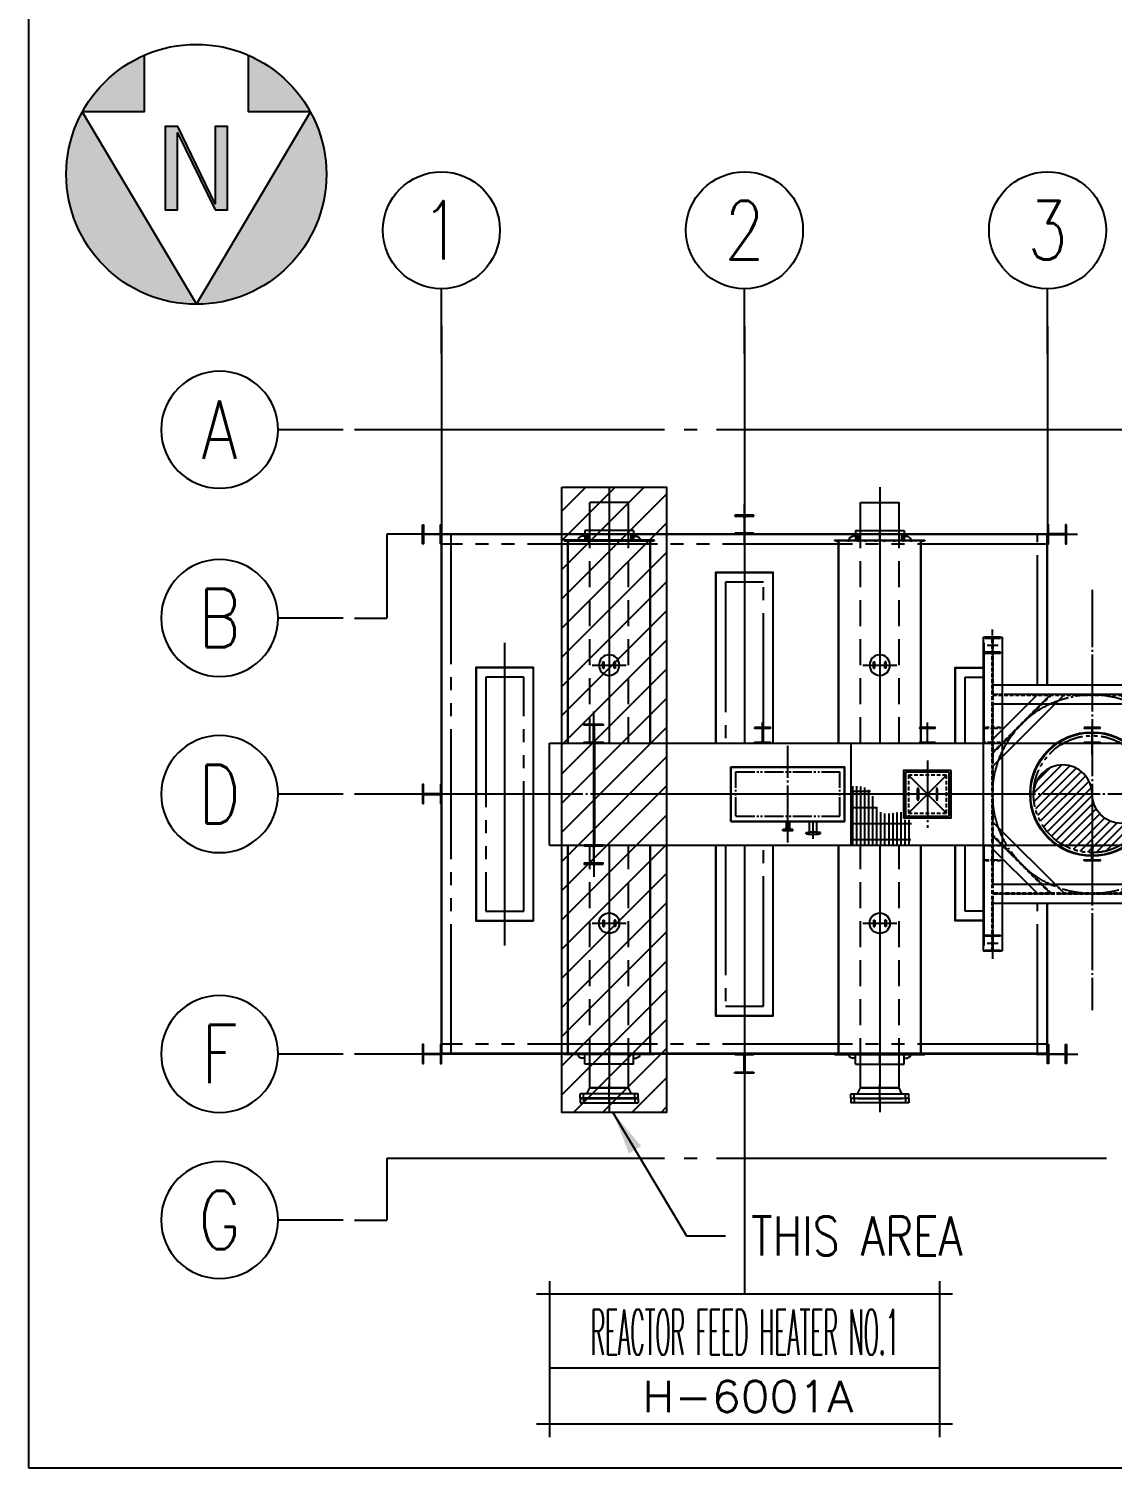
# Model space of a CAD drawing. Header units: millimetres. Extents: x 0 to 232280, y -26939 to 23794.
# Drawn here: x 20171 to 22670, y 7398 to 10720 of the extents above; entities that cross this region are included whole.
import ezdxf
from ezdxf.enums import TextEntityAlignment as Align

# ---------------------------------------------------------------- set-up
doc = ezdxf.new("R2010")
doc.units = ezdxf.units.MM
doc.header["$LTSCALE"] = 30
for name, pattern in [('JNK-CENTER', [34, 30, -1.5, 1, -1.5]), ('JNK-HIDDEN', [3, 2, -1]), ('JNK-PHANTOM', [15, 10, -1, 1, -1, 1, -1]), ('PHA', [30, 20, -2, 2, -2, 2, -2])]:
    doc.linetypes.add(name, pattern=pattern)
for name, color, linetype in [('CEN-R', 1, 'JNK-CENTER'), ('CON-C', 4, 'Continuous'), ('CON-G', 3, 'Continuous'), ('CON-W', 7, 'Continuous'), ('CON-Y', 2, 'Continuous'), ('Dim-W', 7, 'Continuous'), ('HID-Y', 2, 'JNK-HIDDEN'), ('LOGO-FRAME', 7, 'Continuous'), ('PAN-W', 6, 'PHA'), ('PHA-M', 6, 'JNK-PHANTOM'), ('STL-OBJT', 7, 'Continuous'), ('TITLE', 7, 'Continuous')]:
    doc.layers.add(name, color=color, linetype=linetype)
doc.layers.add('CONT-G', color=3, linetype='Continuous', lineweight=25)
doc.styles.add('SIMPLEX', font='simplex.shx', dxfattribs={"width": 0.8})
doc.dimstyles.new('DIM40x4', dxfattribs={"dimscale": 40, "dimtxt": 2.5, "dimasz": 2.5, "dimexe": 1, "dimexo": 1, "dimgap": 1, "dimtad": 1, "dimdec": 1, "dimlfac": 0.25, "dimdsep": 46, "dimtxsty": 'SIMPLEX', "dimcen": 2.5, "dimclrd": 7, "dimclre": 7, "dimclrt": 2, "dimadec": 1, "dimazin": 2, "dimtfac": 1, "dimtdec": 1, "dimtmove": 2, "dimatfit": 3, "dimfxl": 1, "dimtfill": 1, "dimtolj": 1, "dimtzin": 0, "dimarcsym": 1})

# ---------------------------------------------------------------- blocks, each defined once
blk = doc.blocks.new("24'' FLG")
at = {"layer": 'CEN-R'}
for p, q in [((0, -228), (0, 48)), ((-406, -171), (-406, -95)), ((-406, -165), (-406, -241)), ((0, -168), (0, -384)), ((406, -171), (406, -95)), ((406, -165), (406, -241))]:
    blk.add_line(p, q, dxfattribs=at)
at = {"layer": 'CON-G'}
for p, q in [((-350, -96), (-305, 0)), ((305, 0), (-305, 0)), ((350, -96), (305, 0)), ((458, -98), (-457, -98)), ((-457, -167), (-457, -98)), ((458, -167), (-457, -167)), ((-457, -170), (-457, -238)), ((-457, -170), (458, -170)), ((-346, -168), (-346, -167)), ((-346, -168), (-346, -170)), ((-346, -168), (346, -168)), ((346, -168), (-346, -168)), ((346, -168), (346, -167)), ((346, -168), (346, -170)), ((458, -167), (458, -98)), ((458, -170), (458, -238)), ((-457, -238), (458, -238))]:
    blk.add_line(p, q, dxfattribs=at)
for centre, start, end in [((-354, -94), 270, 334.7554), ((354, -94), 205.2446, 270)]:
    blk.add_arc(centre, 4.5, start, end, dxfattribs=at)
at = {"layer": 'CONT-G'}
blk.add_line((-305, 0), (305, 0), dxfattribs=at)
blk.add_line((-305, 0), (305, 0), dxfattribs=at)
blk = doc.blocks.new('A$C751203EC')
at = {"layer": 'CEN-R'}
for p, q in [((-20, 0), (75, 0)), ((0, 20), (0, -20))]:
    blk.add_line(p, q, dxfattribs=at)
at = {"layer": 'CON-G'}
for p, q in [((0, 8), (75, 8)), ((0, -8), (75, -8))]:
    blk.add_line(p, q, dxfattribs=at)
blk.add_arc((0, 0), 8, 90, 270, dxfattribs=at)
blk = doc.blocks.new('SPRING SUPPORT BASE')
at = {"layer": 'CEN-R'}
blk.add_line((-270, 0), (270, 0), dxfattribs=at)
at = {"layer": 'CONT-G'}
for p, q in [((-100, 50), (-100, -50)), ((-100, 50), (-80, 50)), ((-80, 50), (-80, -50)), ((80, 50), (80, -50)), ((100, 50), (80, 50)), ((100, 50), (100, -50)), ((-100, -50), (-80, -50)), ((100, -50), (80, -50))]:
    blk.add_line(p, q, dxfattribs=at)
blk.add_circle((0, 0), 162, dxfattribs=at)
blk = doc.blocks.new('A$C1FAD331D')
at = {"layer": 'CEN-R'}
for p, q in [((0, 532), (0, -532)), ((-300, -300), (300, 300)), ((300, -300), (-300, 300)), ((532, 0), (-532, 0)), ((-150, 104), (-150, -104)), ((150, 104), (150, -104))]:
    blk.add_line(p, q, dxfattribs=at)
blk.add_lwpolyline([(345, 345), (-345, 345), (-345, -345), (345, -345)], close=True, dxfattribs=at)
at = {"layer": 'CONT-G'}
blk.add_lwpolyline([(375, 375), (-375, 375), (-375, -375), (375, -375)], close=True, dxfattribs=at)
for points in [[(-158, -80), (-158, 80, -1), (-142, 80), (-142, -80, -1)], [(158, -80), (158, 80, 1), (142, 80), (142, -80, 1)]]:
    blk.add_lwpolyline(points, format="xyb", close=True, dxfattribs=at)
at = {"layer": 'HID-Y'}
blk.add_lwpolyline([(300, 300), (-300, 300), (-300, -300), (300, -300)], close=True, dxfattribs=at)
blk = doc.blocks.new("4'' O2")
at = {"layer": 'CEN-R'}
blk.add_line((275.61, 0), (0, 0), dxfattribs=at)
at = {"layer": 'CON-Y'}
for p, q in [((200, 57.15), (0, 57.15)), ((167, -67.45), (167, 67.45)), ((171.5, 67.45), (167, 67.45)), ((200, 58.05), (167, 58.05)), ((176, 71.15), (176, 114.5)), ((176, 114.5), (176, 71.95)), ((200, -78.6), (200, 78.6)), ((200, -78.6), (200, 78.6)), ((200, -57.15), (0, -57.15)), ((200, -58.05), (167, -58.05)), ((171.5, -67.45), (167, -67.45)), ((176, -114.5), (176, -71.95)), ((200, -78.6), (198.4, -78.6)), ((198.4, -114.5), (198.4, -78.6))]:
    blk.add_line(p, q, dxfattribs=at)
for centre, start, end in [((171.5, 71.95), 270, 0), ((171.5, -71.95), 0, 90)]:
    blk.add_arc(centre, 4.5, start, end, dxfattribs=at)
at = {"layer": 'HID-Y', "ltscale": 0.2}
for p, q in [((203, 95.25), (173, 95.25)), ((198.4, 114.5), (176, 114.5)), ((198.4, 104.75), (176, 104.75)), ((198.4, 85.75), (176, 85.75)), ((198.4, 78.6), (198.4, 114.5)), ((200, 78.6), (198.4, 78.6)), ((203, -95.25), (173, -95.25)), ((198.4, -85.75), (176, -85.75)), ((198.4, -104.75), (176, -104.75)), ((198.4, -114.5), (176, -114.5))]:
    blk.add_line(p, q, dxfattribs=at)
for points in [[(198.4, 85.75), (198.4, 104.75), (176, 85.75), (176, 104.75)], [(198.4, -104.75), (198.4, -85.75), (176, -104.75), (176, -85.75)]]:
    blk.add_solid(points, dxfattribs=at)
blk = doc.blocks.new('N-FLG SIDE 1.50 300 WNRF')
at = {"layer": 'CEN-R'}
for p, q in [((-57, 3), (-57, -27)), ((0, 15), (0, -166)), ((57, 3), (57, -27))]:
    blk.add_line(p, q, dxfattribs=at)
at = {"layer": 'CON-G'}
blk.add_line((-24, -68), (24, -68), dxfattribs=at)
at = {"layer": 'CON-Y'}
for p, q in [((-36, 0), (-36, -2)), ((-36, 0), (36, 0)), ((-20, 0), (-20, -68)), ((20, 0), (20, -68)), ((36, 0), (36, -2)), ((-78, -2), (-36, -2)), ((-78, -2), (-78, -21)), ((-78, -21), (-39, -21)), ((-68, -2), (-68, -21)), ((-46, -2), (-46, -21)), ((-34, -24), (-24, -68)), ((-24, -68), (24, -68)), ((-24, -150), (-24, -68)), ((-24, -150), (24, -150)), ((34, -24), (24, -68)), ((24, -68), (24, -150)), ((36, -2), (78, -2)), ((39, -21), (78, -21)), ((46, -2), (46, -21)), ((68, -2), (68, -21)), ((78, -2), (78, -21))]:
    blk.add_line(p, q, dxfattribs=at)
for centre, start, end in [((-39, -26), 12.8618, 90), ((39, -26), 90, 167.1382)]:
    blk.add_arc(centre, 4.5, start, end, dxfattribs=at)
blk = doc.blocks.new('A$C0E694495')
at = {"layer": 'CON-G'}
blk.add_blockref('N-FLG SIDE 1.50 300 WNRF', (0, 150), dxfattribs=at)
blk = doc.blocks.new('pipesec')
at = {"layer": 'CON-W'}
for p, q in [((0.121, 0.485), (0.485, 0.121)), ((0.244, 0.437), (0.437, 0.244)), ((0.248, 0.284), (0.499, 0.033)), ((0.23, 0.153), (0.489, -0.105)), ((0.247, 0.211), (0.498, -0.041)), ((0.012, 0), (0.36, -0.347)), ((0.075, 0.011), (0.394, -0.308)), ((0.126, 0.034), (0.425, -0.264)), ((0.169, 0.066), (0.451, -0.216)), ((0.204, 0.105), (0.473, -0.163)), ((-0.193, -0.092), (0.181, -0.466)), ((-0.156, -0.055), (0.232, -0.443)), ((-0.111, -0.026), (0.279, -0.415)), ((-0.056, -0.006), (0.321, -0.383)), ((-0.243, -0.191), (0.063, -0.496)), ((-0.223, -0.136), (0.125, -0.484)), ((-0.25, -0.258), (-0.008, -0.5)), ((-0.227, -0.355), (-0.105, -0.477))]:
    blk.add_line(p, q, dxfattribs=at)
blk.add_lwpolyline([(0, 0.5, -1), (0, 0, 1), (0, -0.5, 1)], format="xyb", dxfattribs=at)
blk = doc.blocks.new('H-6001')
at = {"layer": 'Dim-W'}
h = blk.add_hatch(dxfattribs=at)
h.set_pattern_fill('GRATE', color=256, scale=80, angle=90)
h.set_pattern_definition([(90, (-597175.414, 26974.9), (-63.5, 4e-15), []), (180, (-597175.41, 26974.9), (-3e-14, -254), [])])
edge = h.paths.add_edge_path()
edge.add_line((-3801, 47), (-3786, 47))
edge.add_line((-3786, 47), (-3786, 127))
edge.add_spline(control_points=[(-3786, 127), (-3677, 133), (-3578, 124), (-3516, 64)], knot_values=[1300.876929, 1300.876929, 1300.876929, 1300.876929, 1586.519068, 1586.519068, 1586.519068, 1586.519068], degree=3, periodic=0)
edge.add_line((-3516, 64), (-3516, 47))
edge.add_line((-3516, 47), (-3501, 47))
edge.add_spline(control_points=[(-3501, 47), (-3428, -45), (-3418, -397), (-3096, -280), (-2993, -282)], knot_values=[571.801899, 571.801899, 571.801899, 571.801899, 948.279745, 1276.576733, 1276.576733, 1276.576733, 1276.576733], degree=3, periodic=0)
edge.add_line((-2993, -282), (-2993, -369))
edge.add_line((-2993, -369), (-3058, -369))
edge.add_line((-3058, -369), (-3058, -371))
edge.add_arc((-3054, -371), 4, 180, 270)
edge.add_line((-3054, -375), (-3008, -375))
edge.add_arc((-3008, -383), 8.5, 0, 90, ccw=False)
edge.add_line((-2999, -383), (-2999, -430))
edge.add_arc((-2995, -430), 4, 180, 270)
edge.add_line((-2995, -434), (-2993, -434))
edge.add_line((-2993, -434), (-2993, -803))
edge.add_line((-2993, -803), (-3801, -803))
edge.add_line((-3801, -803), (-3801, 47))
edge = h.paths.add_edge_path()
edge.add_line((-2993, -413), (-2856, -413))
edge.add_spline(control_points=[(-2858, -404), (-2836, -504), (-2855, -654), (-2873, -803)], knot_values=[0, 0, 0, 0, 325.063606, 325.063606, 325.063606, 325.063606], degree=3, periodic=0)
edge.add_line((-2873, -803), (-2993, -803))
edge.add_line((-2993, -803), (-2993, -413))
edge = h.paths.add_edge_path()
edge.add_spline(control_points=[(-2993, -282), (-2977, -282), (-2906, -290), (-2871, -344), (-2858, -404)], knot_values=[325.063606, 325.063606, 325.063606, 325.063606, 375.743217, 571.801899, 571.801899, 571.801899, 571.801899], degree=3, periodic=0)
edge.add_line((-2860, -394), (-2993, -394))
edge.add_line((-2993, -394), (-2993, -369))
edge.add_line((-2993, -369), (-2993, -282))
h = blk.add_hatch(dxfattribs=at)
h.set_pattern_fill('GRATE', color=256, scale=80, angle=90)
h.set_pattern_definition([(90, (-603975.414, 26974.9), (-63.5, 4e-15), []), (180, (-603975.41, 26974.9), (-3e-14, -254), [])])
edge = h.paths.add_edge_path()
edge.add_line((3801, 47), (3786, 47))
edge.add_line((3786, 47), (3786, 127))
edge.add_spline(control_points=[(3786, 127), (3677, 133), (3578, 124), (3516, 64)], knot_values=[1300.876929, 1300.876929, 1300.876929, 1300.876929, 1586.519068, 1586.519068, 1586.519068, 1586.519068], degree=3, periodic=0)
edge.add_line((3516, 64), (3516, 47))
edge.add_line((3516, 47), (3501, 47))
edge.add_spline(control_points=[(3501, 47), (3428, -45), (3418, -397), (3096, -280), (2993, -282)], knot_values=[571.801899, 571.801899, 571.801899, 571.801899, 948.279745, 1276.576733, 1276.576733, 1276.576733, 1276.576733], degree=3, periodic=0)
edge.add_line((2993, -282), (2993, -369))
edge.add_line((2993, -369), (3058, -369))
edge.add_line((3058, -369), (3058, -371))
edge.add_arc((3054, -371), 4, 270, 360, ccw=False)
edge.add_line((3054, -375), (3008, -375))
edge.add_arc((3008, -383), 8.5, 450, 540)
edge.add_line((2999, -383), (2999, -430))
edge.add_arc((2995, -430), 4, 270, 360, ccw=False)
edge.add_line((2995, -434), (2993, -434))
edge.add_line((2993, -434), (2993, -803))
edge.add_line((2993, -803), (3801, -803))
edge.add_line((3801, -803), (3801, 47))
edge = h.paths.add_edge_path()
edge.add_line((2993, -413), (2856, -413))
edge.add_spline(control_points=[(2858, -404), (2836, -504), (2855, -654), (2873, -803)], knot_values=[0, 0, 0, 0, 325.063606, 325.063606, 325.063606, 325.063606], degree=3, periodic=0)
edge.add_line((2873, -803), (2993, -803))
edge.add_line((2993, -803), (2993, -413))
edge = h.paths.add_edge_path()
edge.add_spline(control_points=[(2993, -282), (2977, -282), (2906, -290), (2871, -344), (2858, -404)], knot_values=[325.063606, 325.063606, 325.063606, 325.063606, 375.743217, 571.801899, 571.801899, 571.801899, 571.801899], degree=3, periodic=0)
edge.add_line((2860, -394), (2993, -394))
edge.add_line((2993, -394), (2993, -369))
edge.add_line((2993, -369), (2993, -282))
at = {"layer": 'CEN-R'}
for p, q in [((0, 3222), (0, -3407)), ((-1570, 2505), (-1570, 2600)), ((1570, 2505), (1570, 2600)), ((-1658, 2350), (-1482, 2350)), ((-1570, 2475), (-1570, -2475)), ((1658, 2350), (1482, 2350)), ((1570, -2475), (1570, 2475)), ((1570, 1570), (-1570, 1570)), ((-650, 1570), (-1570, 650)), ((1570, 650), (650, 1570)), ((-7863, 803), (-7863, 1303)), ((7863, 803), (7863, 1303)), ((-4800, -761), (-4800, 761)), ((4800, -761), (4800, 761)), ((10325, 0), (-10078, 0)), ((-1570, -650), (-650, -1570)), ((650, -1570), (1570, -650)), ((-7863, -803), (-7863, -1303)), ((7863, -803), (7863, -1303)), ((-1570, -1570), (1570, -1570)), ((-1570, -2100), (-1570, -2600)), ((1570, -2100), (1570, -2600)), ((-1658, -2350), (-1482, -2350)), ((1658, -2350), (1482, -2350))]:
    blk.add_line(p, q, dxfattribs=at)
at = {"layer": 'CEN-R', "ltscale": 0.5}
for p, q in [((-5200, 803), (-5200, 1130)), ((-2600, 803), (-2600, 1130)), ((-1570, 803), (-1570, 1130)), ((0, 628), (0, 955)), ((1570, 803), (1570, 1130)), ((2600, 803), (2600, 1130)), ((5200, 803), (5200, 1130)), ((0, -628), (0, -955)), ((-1570, -803), (-1570, -1130)), ((1570, -803), (1570, -1130))]:
    blk.add_line(p, q, dxfattribs=at)
at = {"layer": 'CEN-R'}
blk.add_circle((0, 0), 1570, dxfattribs=at)
at = {"layer": 'CON-G'}
for p, q in [((-5700, 430), (-3900, 430)), ((-5700, -430), (-5700, 430)), ((-5700, 425), (-3900, 425)), ((-5695, -430), (-5695, 430)), ((-3905, -430), (-3905, 430)), ((-3900, -430), (-3900, 430)), ((5700, 430), (3900, 430)), ((3900, -430), (3900, 430)), ((5700, 425), (3900, 425)), ((3905, -430), (3905, 430)), ((5695, -430), (5695, 430)), ((5700, -430), (5700, 430)), ((-5700, -425), (-3900, -425)), ((-5700, -430), (-3900, -430)), ((5700, -425), (3900, -425)), ((5700, -430), (3900, -430))]:
    blk.add_line(p, q, dxfattribs=at)
for radius in [980, 970]:
    blk.add_circle((0, 0), radius, dxfattribs=at)
at = {"layer": 'CONT-G'}
for p, q in [((-1720, 2475), (-1420, 2475)), ((-1720, 2475), (-1720, -2475)), ((-1420, 2475), (-1420, -2475)), ((1420, -2475), (1420, 2475)), ((1720, 2475), (1420, 2475)), ((1720, -2475), (1720, 2475)), ((1570, 1720), (-1570, 1720)), ((-862, 1570), (-1570, 862)), ((-438, 1570), (-1570, 438)), ((1570, 1420), (-1570, 1420)), ((1570, 438), (438, 1570)), ((1570, 862), (862, 1570)), ((-8563, -803), (-8563, 803)), ((-8563, 803), (-7863, 803)), ((-7863, 803), (7863, 803)), ((-7863, -803), (-7863, 803)), ((-7850, 803), (-7850, -803)), ((-3800, -803), (-3800, 803)), ((3800, -803), (3800, 803)), ((7850, 803), (7850, -803)), ((7863, -803), (7863, 803)), ((8363, 803), (7863, 803)), ((8363, -803), (8363, 803)), ((-1570, -438), (-438, -1570)), ((438, -1570), (1570, -438)), ((-8563, -803), (-7863, -803)), ((-7863, -803), (7863, -803)), ((-1570, -862), (-862, -1570)), ((862, -1570), (1570, -862)), ((8363, -803), (7863, -803)), ((-1570, -1420), (1570, -1420)), ((-1570, -1720), (1570, -1720)), ((-1720, -2475), (-1420, -2475)), ((1720, -2475), (1420, -2475))]:
    blk.add_line(p, q, dxfattribs=at)
for points in [[(-7713, 1103), (-7713, 1088), (-7840, 1088, 0.414214), (-7858, 1070), (-7858, 836, 0.414214), (-7840, 818), (-7713, 818), (-7713, 803), (-8013, 803), (-8013, 818), (-7886, 818, 0.414214), (-7868, 836), (-7868, 1070, 0.414214), (-7886, 1088), (-8013, 1088), (-8013, 1103)], [(-5325, 1053), (-5325, 1039), (-5220, 1039, -0.414214), (-5204, 1023), (-5204, 833, -0.414214), (-5220, 817), (-5325, 817), (-5325, 803), (-5075, 803), (-5075, 817), (-5180, 817, -0.414214), (-5196, 833), (-5196, 1023, -0.414214), (-5180, 1039), (-5075, 1039), (-5075, 1053)], [(-2725, 1053), (-2725, 1039), (-2620, 1039, -0.414214), (-2604, 1023), (-2604, 833, -0.414214), (-2620, 817), (-2725, 817), (-2725, 803), (-2475, 803), (-2475, 817), (-2580, 817, -0.414214), (-2596, 833), (-2596, 1023, -0.414214), (-2580, 1039), (-2475, 1039), (-2475, 1053)], [(-125, 1053), (-125, 1039), (-20, 1039, -0.414214), (-4, 1023), (-4, 833, -0.414214), (-20, 817), (-125, 817), (-125, 803), (125, 803), (125, 817), (20, 817, -0.414214), (4, 833), (4, 1023, -0.414214), (20, 1039), (125, 1039), (125, 1053)], [(2475, 1053), (2475, 1039), (2580, 1039, -0.414214), (2596, 1023), (2596, 833, -0.414214), (2580, 817), (2475, 817), (2475, 803), (2725, 803), (2725, 817), (2620, 817, -0.414214), (2604, 833), (2604, 1023, -0.414214), (2620, 1039), (2725, 1039), (2725, 1053)], [(5075, 1053), (5075, 1039), (5180, 1039, -0.414214), (5196, 1023), (5196, 833, -0.414214), (5180, 817), (5075, 817), (5075, 803), (5325, 803), (5325, 817), (5220, 817, -0.414214), (5204, 833), (5204, 1023, -0.414214), (5220, 1039), (5325, 1039), (5325, 1053)], [(7713, 1103), (7713, 1088), (7840, 1088, -0.414214), (7858, 1070), (7858, 836, -0.414214), (7840, 818), (7713, 818), (7713, 803), (8013, 803), (8013, 818), (7886, 818, -0.414214), (7868, 836), (7868, 1070, -0.414214), (7886, 1088), (8013, 1088), (8013, 1103)], [(-7713, -1103), (-7713, -1088), (-7840, -1088, -0.414214), (-7858, -1070), (-7858, -836, -0.414214), (-7840, -818), (-7713, -818), (-7713, -803), (-8013, -803), (-8013, -818), (-7886, -818, -0.414214), (-7868, -836), (-7868, -1070, -0.414214), (-7886, -1088), (-8013, -1088), (-8013, -1103)], [(-125, -1053), (-125, -1039), (-20, -1039, 0.414214), (-4, -1023), (-4, -833, 0.414214), (-20, -817), (-125, -817), (-125, -803), (125, -803), (125, -817), (20, -817, 0.414214), (4, -833), (4, -1023, 0.414214), (20, -1039), (125, -1039), (125, -1053)], [(7713, -1103), (7713, -1088), (7840, -1088, 0.414214), (7858, -1070), (7858, -836, 0.414214), (7840, -818), (7713, -818), (7713, -803), (8013, -803), (8013, -818), (7886, -818, 0.414214), (7868, -836), (7868, -1070, 0.414214), (7886, -1088), (8013, -1088), (8013, -1103)]]:
    blk.add_lwpolyline(points, format="xyb", close=True, dxfattribs=at)
at = {"layer": 'HID-Y'}
for p, q in [((-1576, -2475), (-1576, 2475)), ((-1564, -2475), (-1564, 2475)), ((1564, 2475), (1564, -2475)), ((1576, 2475), (1576, -2475)), ((-1570, 1576), (1570, 1576)), ((-1570, 641), (-641, 1570)), ((-1570, 660), (-660, 1570)), ((-1570, 1564), (1570, 1564)), ((641, 1570), (1570, 641)), ((660, 1570), (1570, 660)), ((-641, -1570), (-1570, -641)), ((-660, -1570), (-1570, -660)), ((1570, -641), (641, -1570)), ((1570, -660), (660, -1570)), ((1570, -1564), (-1570, -1564)), ((1570, -1576), (-1570, -1576))]:
    blk.add_line(p, q, dxfattribs=at)
for points in [[(-1695, 1053), (-1695, 1039), (-1590, 1039, -0.414214), (-1574, 1023), (-1574, 833, -0.414214), (-1590, 817), (-1695, 817), (-1695, 803), (-1445, 803), (-1445, 817), (-1550, 817, -0.414214), (-1566, 833), (-1566, 1023, -0.414214), (-1550, 1039), (-1445, 1039), (-1445, 1053)], [(1445, 1053), (1445, 1039), (1550, 1039, -0.414214), (1566, 1023), (1566, 833, -0.414214), (1550, 817), (1445, 817), (1445, 803), (1695, 803), (1695, 817), (1590, 817, -0.414214), (1574, 833), (1574, 1023, -0.414214), (1590, 1039), (1695, 1039), (1695, 1053)], [(-1695, -1053), (-1695, -1039), (-1590, -1039, 0.414214), (-1574, -1023), (-1574, -833, 0.414214), (-1590, -817), (-1695, -817), (-1695, -803), (-1445, -803), (-1445, -817), (-1550, -817, 0.414214), (-1566, -833), (-1566, -1023, 0.414214), (-1550, -1039), (-1445, -1039), (-1445, -1053)], [(1445, -1053), (1445, -1039), (1550, -1039, 0.414214), (1566, -1023), (1566, -833, 0.414214), (1550, -817), (1445, -817), (1445, -803), (1695, -803), (1695, -817), (1590, -817, 0.414214), (1574, -833), (1574, -1023, 0.414214), (1590, -1039), (1695, -1039), (1695, -1053)]]:
    blk.add_lwpolyline(points, format="xyb", close=True, dxfattribs=at)
at = {"layer": 'PAN-W'}
blk.add_circle((0, 0), 924, dxfattribs=at)
at = {"layer": 'PHA-M'}
for p, q in [((-5620, 350), (-3980, 350)), ((-5620, -350), (-5620, 350)), ((-3980, -350), (-3980, 350)), ((5620, 350), (3980, 350)), ((3980, -350), (3980, 350)), ((5620, -350), (5620, 350)), ((-5620, -350), (-3980, -350)), ((5620, -350), (3980, -350))]:
    blk.add_line(p, q, dxfattribs=at)
for points in [[(-1695, 2475), (-1695, 2461), (-1590, 2461, -0.414214), (-1574, 2445), (-1574, 2255, -0.414214), (-1590, 2239), (-1695, 2239), (-1695, 2225), (-1445, 2225), (-1445, 2239), (-1550, 2239, -0.414214), (-1566, 2255), (-1566, 2445, -0.414214), (-1550, 2461), (-1445, 2461), (-1445, 2475)], [(1695, 2475), (1695, 2461), (1590, 2461, 0.414214), (1574, 2445), (1574, 2255, 0.414214), (1590, 2239), (1695, 2239), (1695, 2225), (1445, 2225), (1445, 2239), (1550, 2239, 0.414214), (1566, 2255), (1566, 2445, 0.414214), (1550, 2461), (1445, 2461), (1445, 2475)], [(-1695, -2475), (-1695, -2461), (-1590, -2461, 0.414214), (-1574, -2445), (-1574, -2255, 0.414214), (-1590, -2239), (-1695, -2239), (-1695, -2225), (-1445, -2225), (-1445, -2239), (-1550, -2239, 0.414214), (-1566, -2255), (-1566, -2445, 0.414214), (-1550, -2461), (-1445, -2461), (-1445, -2475)], [(1695, -2475), (1695, -2461), (1590, -2461, -0.414214), (1574, -2445), (1574, -2255, -0.414214), (1590, -2239), (1695, -2239), (1695, -2225), (1445, -2225), (1445, -2239), (1550, -2239, -0.414214), (1566, -2255), (1566, -2445, -0.414214), (1550, -2461), (1445, -2461), (1445, -2475)]]:
    blk.add_lwpolyline(points, format="xyb", close=True, dxfattribs=at)
at = {"layer": 'Dim-W'}
blk.add_blockref('A$C1FAD331D', (-2600, 0), dxfattribs=at)
at = {"layer": 'Dim-W', "xscale": 1848, "yscale": 1848, "zscale": 1848, "rotation": 270}
blk.add_blockref('pipesec', (0, 0), dxfattribs=at)
at = {"layer": 'Dim-W', "xscale": -1}
blk.add_blockref('A$C1FAD331D', (2600, 0), dxfattribs=at)
at = {"layer": 'Dim-W', "rotation": 180}
blk.add_blockref('A$C0E694495', (-4800, -430), dxfattribs=at)
at = {"layer": 'Dim-W', "xscale": -1, "rotation": 180}
blk.add_blockref('A$C0E694495', (4800, -430), dxfattribs=at)
blk.add_blockref('A$C0E694495', (4800, -430), dxfattribs=at)
at = {"layer": 'TITLE', "rotation": 270}
blk.add_blockref("4'' O2", (-4400, -430), dxfattribs=at)
at = {"layer": 'TITLE', "xscale": -1, "rotation": 90}
blk.add_blockref("4'' O2", (4400, -430), dxfattribs=at)
blk.add_blockref("4'' O2", (4400, -430), dxfattribs=at)
blk = doc.blocks.new('northmark')
at = {"layer": 'CON-Y'}
h = blk.add_hatch(color=256, dxfattribs=at)
edge = h.paths.add_edge_path()
edge.add_line((-8.77, -4.8), (0, 10))
edge.add_arc((0, 0), 10, 90, 208.6854)
h = blk.add_hatch(color=256, dxfattribs=at)
edge = h.paths.add_edge_path()
edge.add_line((0, 10), (8.77, -4.8))
edge.add_arc((0, 0), 10, 331.3146, 450)
h = blk.add_hatch(color=256, dxfattribs=at)
edge = h.paths.add_edge_path()
edge.add_arc((0, 0), 10, 208.6854, 246.4218)
edge.add_line((-4, -9.16), (-4, -4.8))
edge.add_line((-4, -4.8), (-8.77, -4.8))
edge = h.paths.add_edge_path()
edge.add_line((1.43, -3.67), (-1.44, 2.27))
edge.add_line((-1.44, 2.27), (-1.44, 2.73))
edge.add_line((-1.44, 2.73), (1.44, -3.18))
edge.add_line((1.44, -3.18), (1.44, -3.67))
blk.add_hatch(color=256, dxfattribs=at).paths.add_polyline_path([(1.43, -3.67), (2.4, -3.67), (2.4, 2.73), (1.44, 2.73), (1.44, -3.18), (-1.44, 2.73), (-2.4, 2.73), (-2.4, -3.67), (-1.44, -3.67), (-1.44, 2.27)])
h = blk.add_hatch(color=256, dxfattribs=at)
edge = h.paths.add_edge_path()
edge.add_line((8.77, -4.8), (4, -4.8))
edge.add_line((4, -4.8), (4, -9.16))
edge.add_arc((0, 0), 10, 293.5782, 331.3146)
edge = h.paths.add_edge_path()
edge.add_line((1.43, -3.67), (2.4, -3.67))
edge.add_line((2.4, -3.67), (2.4, 2.73))
edge.add_line((2.4, 2.73), (1.44, 2.73))
edge.add_line((1.44, 2.73), (1.44, -3.67))
blk.add_lwpolyline([(4, -9.16), (4, -4.8), (8.77, -4.8), (0, 10), (-8.77, -4.8), (-4, -4.8), (-4, -9.16)], dxfattribs=at)
blk.add_lwpolyline([(-1.44, 2.73), (-2.4, 2.73), (-2.4, -3.67), (-1.44, -3.67), (-1.44, 2.27), (1.43, -3.67), (2.4, -3.67), (2.4, 2.73), (1.44, 2.73), (1.44, -3.18)], close=True, dxfattribs=at)
blk.add_circle((0, 0), 10, dxfattribs=at)
blk = doc.blocks.new('col-line')
at = {"layer": 'CON-Y'}
blk.add_line((0, 3), (0, 8), dxfattribs=at)
blk.add_circle((0, 12.5), 4.5, dxfattribs=at)
at = {"layer": 'CON-C', "style": 'SIMPLEX', "width": 0.8}
blk.add_attdef('1', text='', height=4.5, dxfattribs=at).set_placement((0, 12.5), align=Align.MIDDLE_CENTER)
blk = doc.blocks.new('NAMETAG')
at = {"layer": 'CON-W'}
for p, q in [((-16, 0), (16, 0)), ((-15, 1), (-15, -11)), ((15, 1), (15, -11)), ((-15, -5.7), (15, -5.7)), ((-16, -10), (16, -10))]:
    blk.add_line(p, q, dxfattribs=at)
at = {"layer": 'CON-C', "style": 'SIMPLEX', "width": 0.8}
blk.add_attdef('HEATER', text='', height=3.5, dxfattribs=at).set_placement((-0.04, -4.68), align=Align.CENTER)
at = {"layer": 'CON-G', "style": 'SIMPLEX', "width": 0.992635}
blk.add_attdef('NO.\\H-0000-0', text='', height=2.4, dxfattribs=at).set_placement((-13.7, -9.08), (13.64, -9.08), align=Align.FIT)

msp = doc.modelspace()

# ---------------------------------------------------------------- hatches: boundary and pattern name
at = {"layer": 'Dim-W'}
h = msp.add_hatch(dxfattribs=at)
h.set_pattern_fill('ANSI31', color=256, scale=15)
h.set_pattern_definition([(45, (-6347.446, 1053.67), (-33.67596, 33.67596), [])])
h.paths.add_polyline_path([(21642.04, 9661.85), (21400.42, 9661.85), (21400.42, 8218.69), (21642.04, 8218.69)])

# ---------------------------------------------------------------- linework, layer by layer
at = {"layer": 'CEN-R'}
for p, q in [((21122.68, 10033.61), (21122.68, 9575.13)), ((21821.9, 10033.61), (21821.9, 9575.13)), ((22521.12, 10033.61), (22521.12, 9575.13)), ((22657.51, 9794.5), (20922.24, 9794.5)), ((21509.66, 9661.98), (21509.66, 9070.86)), ((21821.9, 9661.98), (21821.9, 9070.86)), ((22134.14, 9661.98), (22134.14, 9070.86)), ((21058.06, 9553.19), (20997.01, 9553.19)), ((20997.01, 9553.19), (20997.01, 9359.83)), ((21410.03, 9540.9), (21410.03, 9536.01)), ((21436.94, 9540.9), (21436.94, 9536.01)), ((21454.81, 9540.9), (21454.81, 9536.01)), ((21476.75, 9540.9), (21476.75, 9536.01)), ((21498.69, 9540.9), (21498.69, 9536.01)), ((21509.66, 9537.69), (21509.66, 9561.67)), ((21520.63, 9540.9), (21520.63, 9536.01)), ((21542.56, 9540.9), (21542.56, 9536.01)), ((21560.43, 9540.9), (21560.43, 9536.01)), ((21582.37, 9540.9), (21582.37, 9536.01)), ((21609.28, 9540.9), (21609.28, 9536.01)), ((22034.52, 9540.9), (22034.52, 9536.01)), ((22061.43, 9540.9), (22061.43, 9536.01)), ((22083.37, 9540.9), (22083.37, 9536.01)), ((22101.24, 9540.9), (22101.24, 9536.01)), ((22123.18, 9540.9), (22123.18, 9536.01)), ((22134.14, 9537.69), (22134.14, 9561.67)), ((22145.11, 9540.9), (22145.11, 9536.01)), ((22167.05, 9540.9), (22167.05, 9536.01)), ((22188.99, 9540.9), (22188.99, 9536.01)), ((22206.86, 9540.9), (22206.86, 9536.01)), ((22233.77, 9540.9), (22233.77, 9536.01)), ((20922.24, 9359.83), (20997.01, 9359.83)), ((21268.93, 8604.17), (21268.93, 9302.66)), ((22374.87, 9070.86), (22374.87, 9302.66)), ((21058.06, 8953.42), (20922.24, 8953.42)), ((22372.53, 8953.42), (21011.08, 8953.42)), ((21509.66, 8835.98), (21509.66, 8275.89)), ((21821.9, 8835.98), (21821.9, 8259.54)), ((22134.14, 8835.98), (22134.14, 8275.89)), ((22374.87, 8604.17), (22374.87, 8835.98)), ((21058.06, 8353.65), (20922.24, 8353.65)), ((21410.03, 8351.32), (21410.03, 8356.2)), ((21436.94, 8351.32), (21436.94, 8356.2)), ((21454.81, 8351.32), (21454.81, 8356.2)), ((21476.75, 8351.32), (21476.75, 8356.2)), ((21498.69, 8351.32), (21498.69, 8356.2)), ((21509.66, 8330.54), (21509.66, 8354.52)), ((21520.63, 8351.32), (21520.63, 8356.2)), ((21542.56, 8351.32), (21542.56, 8356.2)), ((21560.43, 8351.32), (21560.43, 8356.2)), ((21582.37, 8351.32), (21582.37, 8356.2)), ((21609.28, 8351.32), (21609.28, 8356.2)), ((22034.52, 8351.32), (22034.52, 8356.2)), ((22061.43, 8351.32), (22061.43, 8356.2)), ((22083.37, 8351.32), (22083.37, 8356.2)), ((22101.24, 8351.32), (22101.24, 8356.2)), ((22123.18, 8351.32), (22123.18, 8356.2)), ((22134.14, 8330.54), (22134.14, 8354.52)), ((22145.11, 8351.32), (22145.11, 8356.2)), ((22167.05, 8351.32), (22167.05, 8356.2)), ((22188.99, 8351.32), (22188.99, 8356.2)), ((22206.86, 8351.32), (22206.86, 8356.2)), ((22233.77, 8351.32), (22233.77, 8356.2)), ((21821.9, 8259.54), (21821.9, 7799.58)), ((22657.51, 8112.33), (20997.01, 8112.33)), ((20997.01, 8112.33), (20997.01, 7970.55)), ((20922.24, 7970.55), (20997.01, 7970.55))]:
    msp.add_line(p, q, dxfattribs=at)
at = {"layer": 'CEN-R', "ltscale": 0.5}
for p, q in [((22752.84, 9794.5), (22657.51, 9794.5)), ((21821.9, 9527.53), (21821.9, 9622.72)), ((21148.48, 9553.19), (21053.15, 9553.19)), ((22495.17, 9553.19), (22590.51, 9553.19)), ((21821.9, 8379.3), (21821.9, 8284.12)), ((21148.48, 8353.65), (20922.24, 8353.65)), ((22495.47, 8353.65), (22590.8, 8353.65))]:
    msp.add_line(p, q, dxfattribs=at)
at = {"layer": 'CON-C'}
for p, q in [((20170.58, 10600.77), (20170.58, 17315.12)), ((20170.58, 7397.68), (20170.58, 11186.99)), ((24699.51, 7397.68), (20170.58, 7397.68))]:
    msp.add_line(p, q, dxfattribs=at)
at = {"layer": 'CON-G'}
for p, q in [((21465.09, 9561.67), (21465.09, 9626.31)), ((21554.22, 9561.67), (21554.22, 9626.31)), ((22089.58, 9561.67), (22089.58, 9626.31)), ((22178.71, 9561.67), (22178.71, 9626.31)), ((22521.27, 9553.19), (21122.68, 9553.19)), ((22521.27, 9552.31), (21122.68, 9552.31)), ((22521.27, 8354.52), (21122.68, 8354.52)), ((22521.27, 8353.65), (21122.68, 8353.65)), ((21465.09, 8275.89), (21465.09, 8330.54)), ((21554.22, 8275.89), (21554.22, 8330.54)), ((22089.58, 8275.89), (22089.58, 8330.54)), ((22178.71, 8275.89), (22178.71, 8330.54))]:
    msp.add_line(p, q, dxfattribs=at)
at = {"layer": 'CON-G', "ltscale": 0.5}
for p, q in [((21843.84, 9597.06), (21799.96, 9597.06)), ((21799.96, 9597.06), (21799.96, 9594.87)), ((21799.96, 9594.87), (21818.54, 9594.87)), ((21821.17, 9592.24), (21821.17, 9558.02)), ((21822.63, 9558.02), (21822.63, 9592.24)), ((21825.26, 9594.87), (21843.84, 9594.87)), ((21843.84, 9594.87), (21843.84, 9597.06)), ((21818.54, 9555.38), (21799.96, 9555.38)), ((21799.96, 9555.38), (21799.96, 9553.19)), ((21799.96, 9553.19), (21843.84, 9553.19)), ((21843.84, 9555.38), (21825.26, 9555.38)), ((21843.84, 9553.19), (21843.84, 9555.38)), ((21799.96, 8351.45), (21799.96, 8353.65)), ((21799.96, 8353.65), (21843.84, 8353.65)), ((21818.54, 8351.45), (21799.96, 8351.45)), ((21821.17, 8314.6), (21821.17, 8348.82)), ((21822.63, 8348.82), (21822.63, 8314.6)), ((21843.84, 8351.45), (21825.26, 8351.45)), ((21843.84, 8353.65), (21843.84, 8351.45)), ((21799.96, 8309.77), (21799.96, 8311.97)), ((21799.96, 8311.97), (21818.54, 8311.97)), ((21843.84, 8309.77), (21799.96, 8309.77)), ((21825.26, 8311.97), (21843.84, 8311.97)), ((21843.84, 8311.97), (21843.84, 8309.77))]:
    msp.add_line(p, q, dxfattribs=at)
at = {"layer": 'CON-G'}
for points in [[(21888.44, 9070.86), (21888.44, 9465.29), (21755.36, 9465.29), (21755.36, 9070.86)], [(21887.71, 9070.86), (21887.71, 9464.56), (21756.09, 9464.56), (21756.09, 9070.86)], [(22308.33, 9070.86), (22308.33, 9245.92), (22372.53, 9245.92)], [(22309.06, 9070.86), (22309.06, 9245.19), (22372.53, 9245.19)], [(21755.36, 8835.98), (21755.36, 8441.54), (21888.44, 8441.54), (21888.44, 8835.98)], [(21756.09, 8835.98), (21756.09, 8442.27), (21887.71, 8442.27), (21887.71, 8835.98)], [(22372.53, 8660.92), (22308.33, 8660.92), (22308.33, 8835.98)], [(22372.53, 8661.65), (22309.06, 8661.65), (22309.06, 8835.98)]]:
    msp.add_lwpolyline(points, dxfattribs=at)
for points in [[(21335.47, 8660.92), (21335.47, 9245.92), (21202.39, 9245.92), (21202.39, 8660.92)], [(21334.74, 8661.65), (21334.74, 9245.19), (21203.12, 9245.19), (21203.12, 8661.65)]]:
    msp.add_lwpolyline(points, close=True, dxfattribs=at)
at = {"layer": 'CON-G', "ltscale": 0.5}
for centre, start, end in [((21818.54, 9592.24), 0, 90), ((21825.26, 9592.24), 90, 180), ((21818.54, 9558.02), 270, 360), ((21825.26, 9558.02), 180, 270), ((21818.54, 8348.82), 0, 90), ((21825.26, 8348.82), 90, 180), ((21818.54, 8314.6), 270, 360), ((21825.26, 8314.6), 180, 270)]:
    msp.add_arc(centre, 2.63, start, end, dxfattribs=at)
at = {"layer": 'CON-W'}
msp.add_line((21688.01, 7933.75), (21778.01, 7933.75), dxfattribs=at)
at = {"layer": 'CON-W', "const_width": 2.78}
for points in [[(21410.03, 9539.73), (21410.03, 9539)], [(21410.03, 9538.56), (21410.03, 9537.69)], [(21436.94, 9539.73), (21436.94, 9539)], [(21436.94, 9538.56), (21436.94, 9537.69)], [(21454.81, 9539.73), (21454.81, 9539)], [(21454.81, 9538.56), (21454.81, 9537.69)], [(21476.75, 9539.73), (21476.75, 9539)], [(21476.75, 9538.56), (21476.75, 9537.69)], [(21498.69, 9539.73), (21498.69, 9539)], [(21498.69, 9538.56), (21498.69, 9537.69)], [(21520.63, 9539.73), (21520.63, 9539)], [(21520.63, 9538.56), (21520.63, 9537.69)], [(21542.56, 9539.73), (21542.56, 9539)], [(21542.56, 9538.56), (21542.56, 9537.69)], [(21560.43, 9539.73), (21560.43, 9539)], [(21560.43, 9538.56), (21560.43, 9537.69)], [(21582.37, 9539.73), (21582.37, 9539)], [(21582.37, 9538.56), (21582.37, 9537.69)], [(21609.28, 9539.73), (21609.28, 9539)], [(21609.28, 9538.56), (21609.28, 9537.69)], [(22034.52, 9539.73), (22034.52, 9539)], [(22034.52, 9538.56), (22034.52, 9537.69)], [(22061.43, 9539.73), (22061.43, 9539)], [(22061.43, 9538.56), (22061.43, 9537.69)], [(22083.37, 9539.73), (22083.37, 9539)], [(22083.37, 9538.56), (22083.37, 9537.69)], [(22101.24, 9539.73), (22101.24, 9539)], [(22101.24, 9538.56), (22101.24, 9537.69)], [(22123.18, 9539.73), (22123.18, 9539)], [(22123.18, 9538.56), (22123.18, 9537.69)], [(22145.11, 9539.73), (22145.11, 9539)], [(22145.11, 9538.56), (22145.11, 9537.69)], [(22167.05, 9539.73), (22167.05, 9539)], [(22167.05, 9538.56), (22167.05, 9537.69)], [(22188.99, 9539.73), (22188.99, 9539)], [(22188.99, 9538.56), (22188.99, 9537.69)], [(22206.86, 9539.73), (22206.86, 9539)], [(22206.86, 9538.56), (22206.86, 9537.69)], [(22233.77, 9539.73), (22233.77, 9539)], [(22233.77, 9538.56), (22233.77, 9537.69)], [(21410.03, 8353.65), (21410.03, 8354.52)], [(21410.03, 8352.48), (21410.03, 8353.21)], [(21436.94, 8353.65), (21436.94, 8354.52)], [(21436.94, 8352.48), (21436.94, 8353.21)], [(21454.81, 8353.65), (21454.81, 8354.52)], [(21454.81, 8352.48), (21454.81, 8353.21)], [(21476.75, 8353.65), (21476.75, 8354.52)], [(21476.75, 8352.48), (21476.75, 8353.21)], [(21498.69, 8353.65), (21498.69, 8354.52)], [(21498.69, 8352.48), (21498.69, 8353.21)], [(21520.63, 8353.65), (21520.63, 8354.52)], [(21520.63, 8352.48), (21520.63, 8353.21)], [(21542.56, 8353.65), (21542.56, 8354.52)], [(21542.56, 8352.48), (21542.56, 8353.21)], [(21560.43, 8353.65), (21560.43, 8354.52)], [(21560.43, 8352.48), (21560.43, 8353.21)], [(21582.37, 8353.65), (21582.37, 8354.52)], [(21582.37, 8352.48), (21582.37, 8353.21)], [(21609.28, 8353.65), (21609.28, 8354.52)], [(21609.28, 8352.48), (21609.28, 8353.21)], [(22034.52, 8353.65), (22034.52, 8354.52)], [(22034.52, 8352.48), (22034.52, 8353.21)], [(22061.43, 8353.65), (22061.43, 8354.52)], [(22061.43, 8352.48), (22061.43, 8353.21)], [(22083.37, 8353.65), (22083.37, 8354.52)], [(22083.37, 8352.48), (22083.37, 8353.21)], [(22101.24, 8353.65), (22101.24, 8354.52)], [(22101.24, 8352.48), (22101.24, 8353.21)], [(22123.18, 8353.65), (22123.18, 8354.52)], [(22123.18, 8352.48), (22123.18, 8353.21)], [(22145.11, 8353.65), (22145.11, 8354.52)], [(22145.11, 8352.48), (22145.11, 8353.21)], [(22167.05, 8353.65), (22167.05, 8354.52)], [(22167.05, 8352.48), (22167.05, 8353.21)], [(22188.99, 8353.65), (22188.99, 8354.52)], [(22188.99, 8352.48), (22188.99, 8353.21)], [(22206.86, 8353.65), (22206.86, 8354.52)], [(22206.86, 8352.48), (22206.86, 8353.21)], [(22233.77, 8353.65), (22233.77, 8354.52)], [(22233.77, 8352.48), (22233.77, 8353.21)]]:
    msp.add_lwpolyline(points, dxfattribs=at)
at = {"layer": 'CONT-G'}
for p, q in [((21554.22, 9626.31), (21465.09, 9626.31)), ((22089.58, 9626.31), (22178.71, 9626.31)), ((21122.68, 8353.65), (21122.68, 9553.19)), ((21123.56, 8353.65), (21123.56, 9553.19)), ((21405.64, 9538.56), (21613.67, 9538.56)), ((21405.64, 9537.69), (21613.67, 9537.69)), ((21414.59, 9070.86), (21414.59, 9537.69)), ((21415.33, 9070.86), (21415.33, 9537.69)), ((21438.78, 9544.12), (21446.1, 9548.51)), ((21438.78, 9544.12), (21438.78, 9539.73)), ((21453.41, 9548.51), (21446.1, 9548.51)), ((21565.61, 9561.67), (21453.41, 9561.67)), ((21453.41, 9561.67), (21453.41, 9539.73)), ((21565.61, 9561.67), (21565.61, 9539.73)), ((21565.61, 9548.51), (21572.92, 9548.51)), ((21580.24, 9544.12), (21572.92, 9548.51)), ((21580.24, 9544.12), (21580.24, 9539.73)), ((21603.99, 9070.86), (21603.99, 9537.69)), ((21604.72, 9070.86), (21604.72, 9537.69)), ((22238.16, 9538.56), (22030.13, 9538.56)), ((22238.16, 9537.69), (22030.13, 9537.69)), ((22039.08, 9070.86), (22039.08, 9537.69)), ((22039.81, 9070.86), (22039.81, 9537.69)), ((22063.56, 9544.12), (22070.88, 9548.51)), ((22063.56, 9544.12), (22063.56, 9539.73)), ((22078.19, 9548.51), (22070.88, 9548.51)), ((22078.19, 9561.67), (22190.39, 9561.67)), ((22078.19, 9561.67), (22078.19, 9539.73)), ((22190.39, 9561.67), (22190.39, 9539.73)), ((22190.39, 9548.51), (22197.7, 9548.51)), ((22205.02, 9544.12), (22197.7, 9548.51)), ((22205.02, 9544.12), (22205.02, 9539.73)), ((22228.48, 9070.86), (22228.48, 9537.69)), ((22229.21, 9070.86), (22229.21, 9537.69)), ((22520.24, 9204.97), (22520.24, 9553.19)), ((22521.12, 9204.97), (22521.12, 9553.19)), ((21414.59, 8353.65), (21414.59, 8835.98)), ((21415.33, 8353.65), (21415.33, 8835.98)), ((21603.99, 8353.65), (21603.99, 8835.98)), ((21604.72, 8353.65), (21604.72, 8835.98)), ((22039.08, 8353.65), (22039.08, 8835.98)), ((22039.81, 8353.65), (22039.81, 8835.98)), ((22228.48, 8353.65), (22228.48, 8835.98)), ((22229.21, 8353.65), (22229.21, 8835.98)), ((22520.24, 8353.65), (22520.24, 8701.87)), ((22521.12, 8353.65), (22521.12, 8701.87)), ((21405.64, 8354.52), (21613.67, 8354.52)), ((21405.64, 8353.65), (21613.67, 8353.65)), ((21604.72, 8353.65), (21414.59, 8353.65)), ((21438.78, 8348.09), (21438.78, 8352.48)), ((21438.78, 8348.09), (21446.1, 8343.7)), ((21453.41, 8343.7), (21446.1, 8343.7)), ((21453.41, 8330.54), (21453.41, 8352.48)), ((21565.61, 8330.54), (21565.61, 8352.48)), ((21565.61, 8343.7), (21572.92, 8343.7)), ((21580.24, 8348.09), (21572.92, 8343.7)), ((21580.24, 8348.09), (21580.24, 8352.48)), ((22238.16, 8354.52), (22030.13, 8354.52)), ((22238.16, 8353.65), (22030.13, 8353.65)), ((22039.08, 8353.65), (22229.21, 8353.65)), ((22063.56, 8348.09), (22063.56, 8352.48)), ((22063.56, 8348.09), (22070.88, 8343.7)), ((22078.19, 8343.7), (22070.88, 8343.7)), ((22078.19, 8330.54), (22078.19, 8352.48)), ((22190.39, 8330.54), (22190.39, 8352.48)), ((22190.39, 8343.7), (22197.7, 8343.7)), ((22205.02, 8348.09), (22197.7, 8343.7)), ((22205.02, 8348.09), (22205.02, 8352.48)), ((21565.61, 8330.54), (21453.41, 8330.54)), ((22078.19, 8330.54), (22190.39, 8330.54))]:
    msp.add_line(p, q, dxfattribs=at)
for points in [[(21078.8, 9575.13), (21081, 9575.13), (21081, 9556.55, 0.4142136), (21083.63, 9553.92), (21117.85, 9553.92, 0.4142136), (21120.49, 9556.55), (21120.49, 9575.13), (21122.68, 9575.13), (21122.68, 9531.25), (21120.49, 9531.25), (21120.49, 9549.83, 0.4142136), (21117.85, 9552.46), (21083.63, 9552.46, 0.4142136), (21081, 9549.83), (21081, 9531.25), (21078.8, 9531.25)], [(22565, 9575.13), (22562.8, 9575.13), (22562.8, 9556.55, -0.4142136), (22560.17, 9553.92), (22525.95, 9553.92, -0.4142136), (22523.32, 9556.55), (22523.32, 9575.13), (22521.12, 9575.13), (22521.12, 9531.25), (22523.32, 9531.25), (22523.32, 9549.83, -0.4142136), (22525.95, 9552.46), (22560.17, 9552.46, -0.4142136), (22562.8, 9549.83), (22562.8, 9531.25), (22565, 9531.25)], [(21078.8, 8931.48), (21081, 8931.48), (21081, 8950.05, -0.4142136), (21083.63, 8952.69), (21117.85, 8952.69, -0.4142136), (21120.49, 8950.05), (21120.49, 8931.48), (21122.68, 8931.48), (21122.68, 8975.36), (21120.49, 8975.36), (21120.49, 8956.78, -0.4142136), (21117.85, 8954.15), (21083.63, 8954.15, -0.4142136), (21081, 8956.78), (21081, 8975.36), (21078.8, 8975.36)], [(21078.8, 8331.71), (21081, 8331.71), (21081, 8350.28, -0.4142136), (21083.63, 8352.92), (21117.85, 8352.92, -0.4142136), (21120.49, 8350.28), (21120.49, 8331.71), (21122.68, 8331.71), (21122.68, 8375.58), (21120.49, 8375.58), (21120.49, 8357.01, -0.4142136), (21117.85, 8354.38), (21083.63, 8354.38, -0.4142136), (21081, 8357.01), (21081, 8375.58), (21078.8, 8375.58)], [(22565, 8331.71), (22562.8, 8331.71), (22562.8, 8350.28, 0.4142136), (22560.17, 8352.92), (22525.95, 8352.92, 0.4142136), (22523.32, 8350.28), (22523.32, 8331.71), (22521.12, 8331.71), (22521.12, 8375.58), (22523.32, 8375.58), (22523.32, 8357.01, 0.4142136), (22525.95, 8354.38), (22560.17, 8354.38, 0.4142136), (22562.8, 8357.01), (22562.8, 8375.58), (22565, 8375.58)]]:
    msp.add_lwpolyline(points, format="xyb", close=True, dxfattribs=at)
for points in [[(21405.64, 9539.73), (21405.64, 9539), (21613.67, 9539), (21613.67, 9539.73)], [(22238.16, 9539.73), (22238.16, 9539), (22030.13, 9539), (22030.13, 9539.73)], [(21405.64, 8352.48), (21405.64, 8353.21), (21613.67, 8353.21), (21613.67, 8352.48)], [(22238.16, 8352.48), (22238.16, 8353.21), (22030.13, 8353.21), (22030.13, 8352.48)]]:
    msp.add_lwpolyline(points, close=True, dxfattribs=at)
at = {"layer": 'Dim-W'}
for p, q in [((21613.67, 9538.56), (21613.67, 9537.69)), ((22030.13, 9538.56), (22030.13, 9537.69)), ((21613.67, 8353.65), (21613.67, 8354.52)), ((22030.13, 8353.65), (22030.13, 8354.52))]:
    msp.add_line(p, q, dxfattribs=at)
msp.add_lwpolyline([(21400.42, 9661.85), (21642.04, 9661.85), (21642.04, 8218.69), (21400.42, 8218.69)], close=True, dxfattribs=at)
at = {"layer": 'HID-Y'}
for p, q in [((21465.09, 9070.86), (21465.09, 9561.67)), ((21554.22, 9070.86), (21554.22, 9561.67)), ((22089.58, 9070.86), (22089.58, 9561.67)), ((22178.71, 9070.86), (22178.71, 9561.67)), ((21465.09, 8330.54), (21465.09, 8835.98)), ((21554.22, 8330.54), (21554.22, 8835.98)), ((22089.58, 8330.54), (22089.58, 8835.98)), ((22178.71, 8330.54), (22178.71, 8835.98))]:
    msp.add_line(p, q, dxfattribs=at)
at = {"layer": 'PHA-M'}
for p, q in [((21145.49, 8353.65), (21145.49, 9553.19)), ((22498.31, 9204.97), (22498.31, 9553.19)), ((22521.27, 9530.37), (21122.68, 9530.37)), ((22498.31, 8353.65), (22498.31, 8701.87)), ((22521.27, 8376.46), (21122.68, 8376.46))]:
    msp.add_line(p, q, dxfattribs=at)
for points in [[(21865.78, 9070.86), (21865.78, 9442.62), (21778.03, 9442.62), (21778.03, 9070.86)], [(22331, 9070.86), (22331, 9223.25), (22372.53, 9223.25)], [(21778.03, 8835.98), (21778.03, 8464.21), (21865.78, 8464.21), (21865.78, 8835.98)], [(22372.53, 8683.59), (22331, 8683.59), (22331, 8835.98)]]:
    msp.add_lwpolyline(points, dxfattribs=at)
msp.add_lwpolyline([(21312.8, 8683.59), (21312.8, 9223.25), (21225.05, 9223.25), (21225.05, 8683.59)], close=True, dxfattribs=at)

# ---------------------------------------------------------------- block references
at = {"layer": 'CON-W', "xscale": 30, "yscale": 30, "zscale": 30}
for p, values in [((21122.68, 9879.93), {'1': '1'}), ((21821.9, 9879.93), {'1': '2'}), ((22521.12, 9879.93), {'1': '3'})]:
    msp.add_blockref('col-line', p, dxfattribs=at).add_auto_attribs(values)
at = {"layer": 'CON-W'}
ref = msp.add_blockref('col-line', (20985.84, 9794.5), dxfattribs=dict(at, xscale=-30, yscale=30, zscale=30, rotation=90))
ref.add_attrib('1', 'A', dxfattribs={"layer": 'CON-C', "height": 135, "style": 'SIMPLEX', "width": 0.8}).set_placement((20610.84, 9794.5), align=Align.MIDDLE_CENTER)
ref = msp.add_blockref('col-line', (20985.84, 9359.83), dxfattribs=dict(at, xscale=-30, yscale=30, zscale=30, rotation=90))
ref.add_attrib('1', 'B', dxfattribs={"layer": 'CON-C', "height": 135, "style": 'SIMPLEX', "width": 0.8}).set_placement((20610.84, 9359.83), align=Align.MIDDLE_CENTER)
ref = msp.add_blockref('col-line', (20985.84, 8953.42), dxfattribs=dict(at, xscale=-30, yscale=30, zscale=30, rotation=90))
ref.add_attrib('1', 'D', dxfattribs={"layer": 'CON-C', "height": 135, "style": 'SIMPLEX', "width": 0.8}).set_placement((20610.84, 8953.42), align=Align.MIDDLE_CENTER)
ref = msp.add_blockref('col-line', (20985.84, 8353.65), dxfattribs=dict(at, xscale=-30, yscale=30, zscale=30, rotation=90))
ref.add_attrib('1', 'F', dxfattribs={"layer": 'CON-C', "height": 135, "style": 'SIMPLEX', "width": 0.8}).set_placement((20610.84, 8353.65), align=Align.MIDDLE_CENTER)
ref = msp.add_blockref('col-line', (20985.84, 7970.55), dxfattribs=dict(at, xscale=-30, yscale=30, zscale=30, rotation=90))
ref.add_attrib('1', 'G', dxfattribs={"layer": 'CON-C', "height": 135, "style": 'SIMPLEX', "width": 0.8}).set_placement((20610.84, 7970.55), align=Align.MIDDLE_CENTER)
at = {"layer": 'Dim-W'}
for name, p, xscale, yscale, zscale, rotation in [('northmark', (20557.14, 10383.95), 30.00000000000001, 30.00000000000001, 30.00000000000001, 179.9999999999999), ('northmark', (20557.14, 10383.95), 30.00000000000001, 30.00000000000001, 30.00000000000001, 179.9999999999999), ('SPRING SUPPORT BASE', (21509.66, 9251.27), -0.14625, 0.14625, 0.14625, 180), ('SPRING SUPPORT BASE', (22134.14, 9251.27), -0.14625, 0.14625, 0.14625, 180)]:
    msp.add_blockref(name, p, dxfattribs=dict(at, xscale=xscale, yscale=yscale, zscale=zscale, rotation=rotation))
at = {"layer": 'Dim-W', "yscale": 0.14625, "zscale": 0.14625}
for name, p, xscale in [('H-6001', (22624.08, 8953.42), 0.14625), ('SPRING SUPPORT BASE', (21509.66, 8655.57), 0.14625), ('SPRING SUPPORT BASE', (22134.14, 8655.57), 0.14625), ("24'' FLG", (21509.66, 8275.89), 0.14625), ("24'' FLG", (22134.14, 8275.89), -0.14625)]:
    msp.add_blockref(name, p, dxfattribs=dict(at, xscale=xscale))
at = {"layer": 'LOGO-FRAME'}
ref = msp.add_blockref('NAMETAG', (21821.9, 7799.58), dxfattribs=dict(at, xscale=-30.00000000000001, yscale=30.00000000000001, zscale=30.00000000000001))
ref.add_attrib('HEATER', 'REACTOR FEED HEATER NO.1', dxfattribs={"layer": 'CON-C', "height": 105, "style": 'SIMPLEX', "width": 0.35}).set_placement((21823.1, 7659.18), align=Align.CENTER)
ref.add_attrib('NO.\\H-0000-0', '   H-6001A   ', dxfattribs={"layer": 'CON-G', "height": 72, "style": 'SIMPLEX', "width": 0.920096}).set_placement((21412.7, 7527.18), (22232.9, 7527.18), align=Align.FIT)
at = {"layer": 'STL-OBJT', "extrusion": (0, 0, -1), "xscale": 0.14625, "yscale": 0.14625, "zscale": -0.14625, "rotation": 270}
msp.add_blockref('A$C751203EC', (-21458.47, 9550.7), dxfattribs=at)
at = {"layer": 'STL-OBJT', "yscale": 0.14625, "zscale": 0.14625}
for p, xscale, rotation in [((21560.84, 9550.7), 0.14625, 270), ((22082.96, 9550.7), -0.14625, 90), ((22185.33, 9550.7), 0.14625, 270)]:
    msp.add_blockref('A$C751203EC', p, dxfattribs=dict(at, xscale=xscale, rotation=rotation))

# ---------------------------------------------------------------- texts
at = {"layer": 'CON-G', "style": 'SIMPLEX', "width": 0.8}
msp.add_text('THIS AREA', height=90, dxfattribs=at).set_placement((21837.52, 7888.75))

# ---------------------------------------------------------------- leaders
at = {"layer": 'CON-W'}
msp.add_leader([(21518.32, 8218.69), (21688.01, 7933.75)], dimstyle='DIM40x4', dxfattribs=at)

doc.saveas('drawing.dxf')
